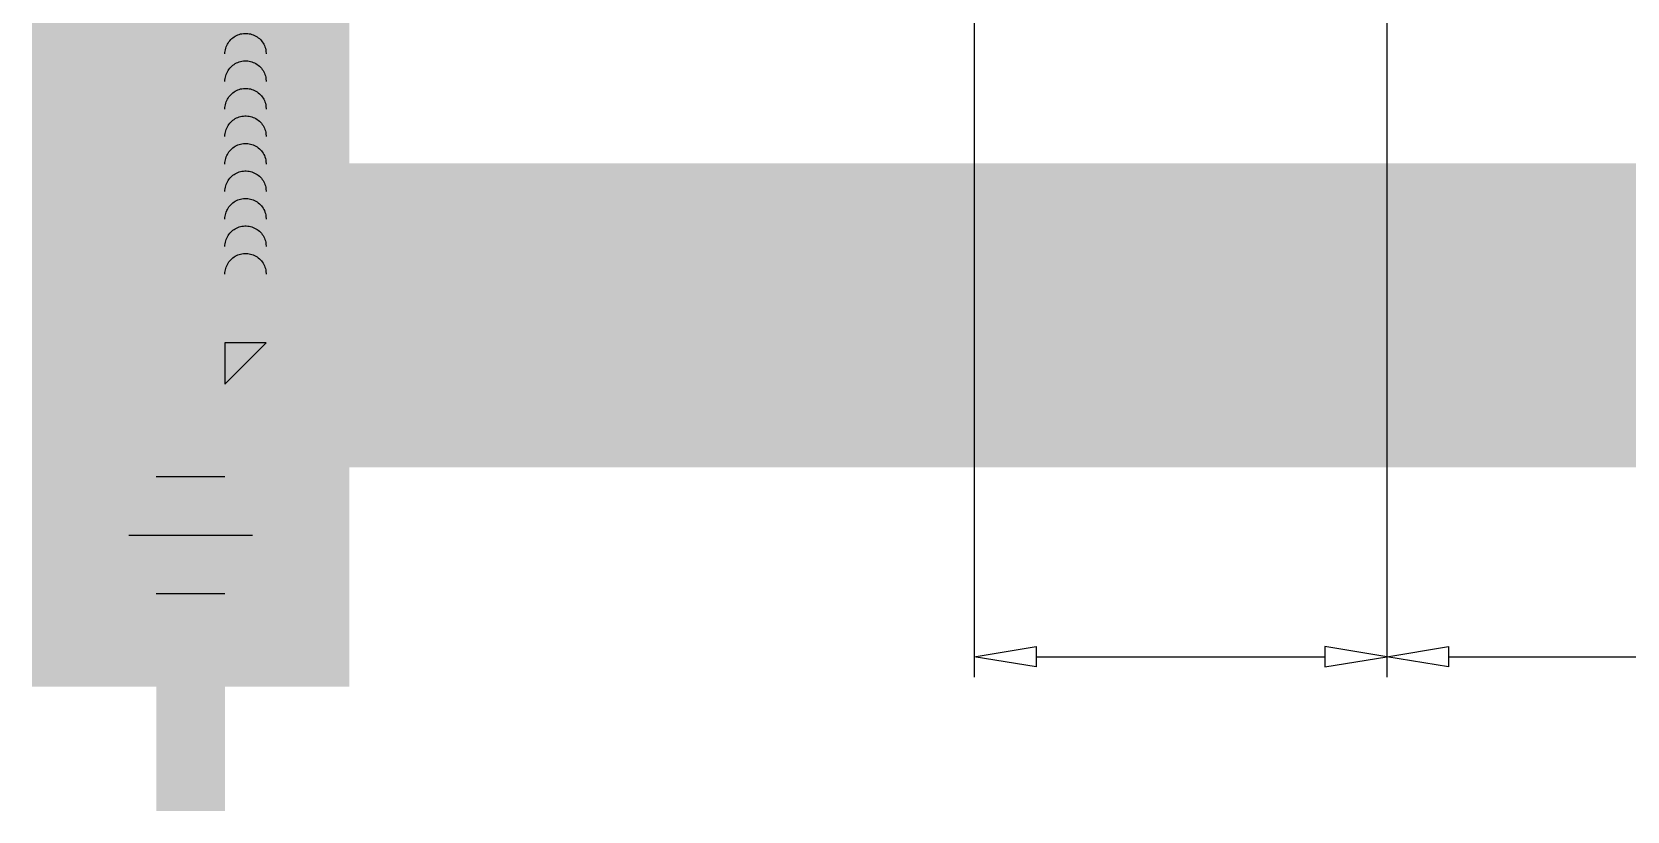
# Model space of a CAD drawing. Extents: x 0.2 to 49.5, y 17.6 to 52.5.
# Drawn here: x 16.22 to 25.3, y 25.68 to 30.12 of the extents above; entities that cross this region are included whole.
import ezdxf

# ---------------------------------------------------------------- set-up
doc = ezdxf.new("R2010")
doc.units = 0
doc.linetypes.add('1', pattern=[50.799999713897705, 31.75, -6.349999904632568, 6.349999904632568, -6.349999904632568])
doc.linetypes.add('2', pattern=[15, 12, -3])
doc.layers.get('0').update_dxf_attribs({"linetype": 'CONTINUOUS'})

msp = doc.modelspace()

# ---------------------------------------------------------------- linework, layer by layer
at = {"color": 7, "const_width": 1.415000081062317}
for points in [[(16.92825645254493, 35.78419937082754), (16.92825645254294, 26.392158552826686)], [(17.319591486626678, 35.78419937082754), (17.31959148662679, 26.392158552826686)], [(17.319591486626678, 28.661901750510197), (46.27838400879307, 28.661901750513607)], [(17.319591486626678, 28.348833723243615), (46.27838400879307, 28.348833723244752)], [(17.319591486626507, 28.11403270280198), (17.5543925070765, 28.348833723252028)], [(16.928256452543053, 26.783493586910026), (17.319591486626393, 26.783493586910026)], [(16.928256452543053, 26.392158552826686), (17.319591486626393, 26.392158552826686)]]:
    msp.add_lwpolyline(points, dxfattribs=at)
at = {"color": 1, "linetype": '1'}
for points in [[(21.585143358134303, 32.14148069285466), (21.585143358134303, 30.034877230804796)], [(23.9331535626348, 32.141480692855794), (23.9331535626348, 30.034877230805932)], [(17.47612550025957, 27.253095627810353), (16.77172243891016, 27.253095627810353)]]:
    msp.add_lwpolyline(points, dxfattribs=at)
at = {"color": 8, "linetype": '2'}
for points in [[(17.31959148662662, 29.99244086639783), (17.319877465185357, 30.000630311931673), (17.320734019998838, 30.00877985939337), (17.322156971157938, 30.01684980489449), (17.324139386357956, 30.024800831748053), (17.32667159955912, 30.03259420698464), (17.329741294957785, 30.04019195687647), (17.333333497656326, 30.047557068701508), (17.337430713615447, 30.054653658686675), (17.342012985635165, 30.061447153944755), (17.347057986656296, 30.06790446041896), (17.352541141052484, 30.073994112163746), (17.358435717931684, 30.079686448618986), (17.36471302706957, 30.0849537312356), (17.37134246556002, 30.08977030208939), (17.378291741739076, 30.094112686512517), (17.385527001142066, 30.097959742375224), (17.393012989780914, 30.101292725397343), (17.40071324308019, 30.104095382450396), (17.40859024215706, 30.106354082178996), (17.416605612086983, 30.108057796340518), (17.424720301509126, 30.10919823975837), (17.43289477826835, 30.109769860990355), (17.44108921543483, 30.109769860990355), (17.44926369219405, 30.10919823975837), (17.45737838161625, 30.108057796340518), (17.465393751546117, 30.106354082178996), (17.473270750622987, 30.104095382450396), (17.48097100392232, 30.101292725397343), (17.48845699256117, 30.097959742375224), (17.4956922519641, 30.094112686512517), (17.502641528143215, 30.08977030208939), (17.509270966633665, 30.0849537312356), (17.515548275771494, 30.079686448618986), (17.521442852650694, 30.073994112163746), (17.52692600704688, 30.06790446041896), (17.531971008068012, 30.061447153944755), (17.53655328008773, 30.054653658686675), (17.54065049604685, 30.047557068701508), (17.544242698745393, 30.04019195687647), (17.547312394144058, 30.03259420698464), (17.54984460734522, 30.024800831748053), (17.55182702254524, 30.01684980489449), (17.55324997370434, 30.00877985939337), (17.554392507076614, 29.99244086639783)], [(17.31959148662662, 29.835906852764538), (17.319877465185357, 29.844096298298382), (17.320734019998838, 29.85224584576008), (17.322156971157938, 29.8603157912612), (17.324139386357956, 29.868266818114762), (17.32667159955912, 29.87606019335135), (17.329741294957785, 29.88365794324318), (17.333333497656326, 29.891023055068217), (17.337430713615447, 29.898119645053157), (17.342012985635165, 29.904913140311464), (17.347057986656296, 29.911370446785668), (17.352541141052484, 29.917460098530455), (17.358435717931684, 29.923152434985468), (17.36471302706957, 29.92841971760231), (17.37134246556002, 29.9332362884561), (17.378291741739076, 29.937578672879226), (17.385527001142066, 29.941425728741933), (17.393012989780914, 29.944758711764052), (17.40071324308019, 29.947561368817105), (17.40859024215706, 29.949820068545705), (17.416605612086983, 29.951523782707227), (17.424720301509126, 29.95266422612508), (17.43289477826835, 29.953235847357064), (17.44108921543483, 29.953235847357064), (17.44926369219405, 29.95266422612508), (17.45737838161625, 29.951523782707227), (17.465393751546117, 29.949820068545705), (17.473270750622987, 29.947561368817105), (17.48097100392232, 29.944758711764052), (17.48845699256117, 29.941425728741933), (17.4956922519641, 29.937578672879226), (17.502641528143215, 29.9332362884561), (17.509270966633665, 29.92841971760231), (17.515548275771494, 29.923152434985468), (17.521442852650694, 29.917460098530455), (17.52692600704688, 29.911370446785668), (17.531971008068012, 29.904913140311464), (17.53655328008773, 29.898119645053157), (17.54065049604685, 29.891023055068217), (17.544242698745393, 29.88365794324318), (17.547312394144058, 29.87606019335135), (17.54984460734522, 29.868266818114762), (17.55182702254524, 29.8603157912612), (17.55324997370434, 29.85224584576008), (17.554392507076614, 29.835906852764538)], [(17.31959148662662, 29.679372839131247), (17.319877465185357, 29.68756228466509), (17.320734019998838, 29.69571183212679), (17.322156971157938, 29.70378177762791), (17.324139386357956, 29.711732804481244), (17.32667159955912, 29.719526179717832), (17.329741294957785, 29.72712392960989), (17.333333497656326, 29.734489041434927), (17.337430713615447, 29.741585631419866), (17.342012985635165, 29.748379126678174), (17.347057986656296, 29.754836433152377), (17.352541141052484, 29.760926084897164), (17.358435717931684, 29.766618421352177), (17.36471302706957, 29.771885703968792), (17.37134246556002, 29.77670227482281), (17.378291741739076, 29.781044659245936), (17.385527001142066, 29.784891715108643), (17.393012989780914, 29.78822469813076), (17.40071324308019, 29.791027355183815), (17.40859024215706, 29.793286054912414), (17.416605612086983, 29.794989769073936), (17.424720301509126, 29.796130212491562), (17.43289477826835, 29.796701833723546), (17.44108921543483, 29.796701833723546), (17.44926369219405, 29.796130212491562), (17.45737838161625, 29.794989769073936), (17.465393751546117, 29.793286054912414), (17.473270750622987, 29.791027355183815), (17.48097100392232, 29.78822469813076), (17.48845699256117, 29.784891715108643), (17.4956922519641, 29.781044659245936), (17.502641528143215, 29.77670227482281), (17.509270966633665, 29.771885703968792), (17.515548275771494, 29.766618421352177), (17.521442852650694, 29.760926084897164), (17.52692600704688, 29.754836433152377), (17.531971008068012, 29.748379126678174), (17.53655328008773, 29.741585631419866), (17.54065049604685, 29.734489041434927), (17.544242698745393, 29.72712392960989), (17.547312394144058, 29.719526179717832), (17.54984460734522, 29.711732804481244), (17.55182702254524, 29.70378177762791), (17.55324997370434, 29.69571183212679), (17.554392507076614, 29.679372839131247)], [(17.31959148662662, 29.522838825497956), (17.319877465185357, 29.5310282710318), (17.320734019998838, 29.5391778184935), (17.322156971157938, 29.54724776399462), (17.324139386357956, 29.555198790847953), (17.32667159955912, 29.56299216608454), (17.329741294957785, 29.57058991597637), (17.333333497656326, 29.577955027801636), (17.337430713615447, 29.585051617786576), (17.342012985635165, 29.591845113044883), (17.347057986656296, 29.59830241951886), (17.352541141052484, 29.604392071263874), (17.358435717931684, 29.610084407718887), (17.36471302706957, 29.6153516903355), (17.37134246556002, 29.62016826118952), (17.378291741739076, 29.624510645612645), (17.385527001142066, 29.628357701475124), (17.393012989780914, 29.63169068449747), (17.40071324308019, 29.634493341550524), (17.40859024215706, 29.636752041279124), (17.416605612086983, 29.638455755440646), (17.424720301509126, 29.63959619885827), (17.43289477826835, 29.640167820090255), (17.44108921543483, 29.640167820090255), (17.44926369219405, 29.63959619885827), (17.45737838161625, 29.638455755440646), (17.465393751546117, 29.636752041279124), (17.473270750622987, 29.634493341550524), (17.48097100392232, 29.63169068449747), (17.48845699256117, 29.628357701475124), (17.4956922519641, 29.624510645612645), (17.502641528143215, 29.62016826118952), (17.509270966633665, 29.6153516903355), (17.515548275771494, 29.610084407718887), (17.521442852650694, 29.604392071263874), (17.52692600704688, 29.59830241951886), (17.531971008068012, 29.591845113044883), (17.53655328008773, 29.585051617786576), (17.54065049604685, 29.577955027801636), (17.544242698745393, 29.57058991597637), (17.547312394144058, 29.56299216608454), (17.54984460734522, 29.555198790847953), (17.55182702254524, 29.54724776399462), (17.55324997370434, 29.5391778184935), (17.554392507076614, 29.522838825497956)], [(17.31959148662662, 29.36630481186444), (17.319877465185357, 29.37449425739851), (17.320734019998838, 29.38264380486021), (17.322156971157938, 29.39071375036133), (17.324139386357956, 29.398664777214663), (17.32667159955912, 29.40645815245125), (17.329741294957785, 29.41405590234308), (17.333333497656326, 29.421421014168345), (17.337430713615447, 29.428517604153285), (17.342012985635165, 29.435311099411365), (17.347057986656296, 29.44176840588557), (17.352541141052484, 29.447858057630583), (17.358435717931684, 29.453550394085596), (17.36471302706957, 29.45881767670221), (17.37134246556002, 29.46363424755623), (17.378291741739076, 29.467976631979354), (17.385527001142066, 29.471823687841834), (17.393012989780914, 29.47515667086418), (17.40071324308019, 29.477959327917233), (17.40859024215706, 29.480218027645606), (17.416605612086983, 29.481921741807355), (17.424720301509126, 29.48306218522498), (17.43289477826835, 29.483633806456965), (17.44108921543483, 29.483633806456965), (17.44926369219405, 29.48306218522498), (17.45737838161625, 29.481921741807355), (17.465393751546117, 29.480218027645606), (17.473270750622987, 29.477959327917233), (17.48097100392232, 29.47515667086418), (17.48845699256117, 29.471823687841834), (17.4956922519641, 29.467976631979354), (17.502641528143215, 29.46363424755623), (17.509270966633665, 29.45881767670221), (17.515548275771494, 29.453550394085596), (17.521442852650694, 29.447858057630583), (17.52692600704688, 29.44176840588557), (17.531971008068012, 29.435311099411365), (17.53655328008773, 29.428517604153285), (17.54065049604685, 29.421421014168345), (17.544242698745393, 29.41405590234308), (17.547312394144058, 29.40645815245125), (17.54984460734522, 29.398664777214663), (17.55182702254524, 29.39071375036133), (17.55324997370434, 29.38264380486021), (17.554392507076614, 29.36630481186444)], [(17.31959148662662, 29.209770798231148), (17.319877465185357, 29.21796024376522), (17.320734019998838, 29.226109791226918), (17.322156971157938, 29.23417973672781), (17.324139386357956, 29.242130763581372), (17.32667159955912, 29.24992413881796), (17.329741294957785, 29.25752188870979), (17.333333497656326, 29.264887000534827), (17.337430713615447, 29.271983590519994), (17.342012985635165, 29.278777085778074), (17.347057986656296, 29.285234392252278), (17.352541141052484, 29.291324043997065), (17.358435717931684, 29.297016380452305), (17.36471302706957, 29.30228366306892), (17.37134246556002, 29.307100233922938), (17.378291741739076, 29.311442618345836), (17.385527001142066, 29.315289674208543), (17.393012989780914, 29.31862265723089), (17.40071324308019, 29.321425314283942), (17.40859024215706, 29.323684014012315), (17.416605612086983, 29.325387728174064), (17.424720301509126, 29.32652817159169), (17.43289477826835, 29.327099792823674), (17.44108921543483, 29.327099792823674), (17.44926369219405, 29.32652817159169), (17.45737838161625, 29.325387728174064), (17.465393751546117, 29.323684014012315), (17.473270750622987, 29.321425314283942), (17.48097100392232, 29.31862265723089), (17.48845699256117, 29.315289674208543), (17.4956922519641, 29.311442618345836), (17.502641528143215, 29.307100233922938), (17.509270966633665, 29.30228366306892), (17.515548275771494, 29.297016380452305), (17.521442852650694, 29.291324043997065), (17.52692600704688, 29.285234392252278), (17.531971008068012, 29.278777085778074), (17.53655328008773, 29.271983590519994), (17.54065049604685, 29.264887000534827), (17.544242698745393, 29.25752188870979), (17.547312394144058, 29.24992413881796), (17.54984460734522, 29.242130763581372), (17.55182702254524, 29.23417973672781), (17.55324997370434, 29.226109791226918), (17.554392507076614, 29.209770798231148)], [(17.31959148662662, 29.053236784597857), (17.319877465185357, 29.0614262301317), (17.320734019998838, 29.0695757775934), (17.322156971157938, 29.07764572309452), (17.324139386357956, 29.08559674994808), (17.32667159955912, 29.09339012518467), (17.329741294957785, 29.1009878750765), (17.333333497656326, 29.108352986901536), (17.337430713615447, 29.115449576886704), (17.342012985635165, 29.122243072144784), (17.347057986656296, 29.128700378618987), (17.352541141052484, 29.134790030363774), (17.358435717931684, 29.140482366819015), (17.36471302706957, 29.14574964943563), (17.37134246556002, 29.15056622028942), (17.378291741739076, 29.154908604712546), (17.385527001142066, 29.158755660575252), (17.393012989780914, 29.16208864359737), (17.40071324308019, 29.164891300650424), (17.40859024215706, 29.167150000379024), (17.416605612086983, 29.168853714540546), (17.424720301509126, 29.1699941579584), (17.43289477826835, 29.170565779190383), (17.44108921543483, 29.170565779190383), (17.44926369219405, 29.1699941579584), (17.45737838161625, 29.168853714540546), (17.465393751546117, 29.167150000379024), (17.473270750622987, 29.164891300650424), (17.48097100392232, 29.16208864359737), (17.48845699256117, 29.158755660575252), (17.4956922519641, 29.154908604712546), (17.502641528143215, 29.15056622028942), (17.509270966633665, 29.14574964943563), (17.515548275771494, 29.140482366819015), (17.521442852650694, 29.134790030363774), (17.52692600704688, 29.128700378618987), (17.531971008068012, 29.122243072144784), (17.53655328008773, 29.115449576886704), (17.54065049604685, 29.108352986901536), (17.544242698745393, 29.1009878750765), (17.547312394144058, 29.09339012518467), (17.54984460734522, 29.08559674994808), (17.55182702254524, 29.07764572309452), (17.55324997370434, 29.0695757775934), (17.554392507076614, 29.053236784597857)], [(17.31959148662662, 28.896702770964566), (17.319877465185357, 28.90489221649841), (17.320734019998838, 28.91304176396011), (17.322156971157938, 28.92111170946123), (17.324139386357956, 28.92906273631479), (17.32667159955912, 28.93685611155138), (17.329741294957785, 28.944453861443208), (17.333333497656326, 28.951818973268246), (17.337430713615447, 28.958915563253186), (17.342012985635165, 28.965709058511493), (17.347057986656296, 28.972166364985696), (17.352541141052484, 28.978256016730484), (17.358435717931684, 28.983948353185497), (17.36471302706957, 28.98921563580234), (17.37134246556002, 28.99403220665613), (17.378291741739076, 28.998374591079255), (17.385527001142066, 29.002221646941962), (17.393012989780914, 29.00555462996408), (17.40071324308019, 29.008357287017134), (17.40859024215706, 29.010615986745734), (17.416605612086983, 29.012319700907256), (17.424720301509126, 29.01346014432511), (17.43289477826835, 29.014031765557093), (17.44108921543483, 29.014031765557093), (17.44926369219405, 29.01346014432511), (17.45737838161625, 29.012319700907256), (17.465393751546117, 29.010615986745734), (17.473270750622987, 29.008357287017134), (17.48097100392232, 29.00555462996408), (17.48845699256117, 29.002221646941962), (17.4956922519641, 28.998374591079255), (17.502641528143215, 28.99403220665613), (17.509270966633665, 28.98921563580234), (17.515548275771494, 28.983948353185497), (17.521442852650694, 28.978256016730484), (17.52692600704688, 28.972166364985696), (17.531971008068012, 28.965709058511493), (17.53655328008773, 28.958915563253186), (17.54065049604685, 28.951818973268246), (17.544242698745393, 28.944453861443208), (17.547312394144058, 28.93685611155138), (17.54984460734522, 28.92906273631479), (17.55182702254524, 28.92111170946123), (17.55324997370434, 28.91304176396011), (17.554392507076614, 28.896702770964566)], [(17.31959148662662, 28.740168757331276), (17.319877465185357, 28.74835820286512), (17.320734019998838, 28.75650775032682), (17.322156971157938, 28.76457769582794), (17.324139386357956, 28.772528722681272), (17.32667159955912, 28.78032209791786), (17.329741294957785, 28.787919847809917), (17.333333497656326, 28.795284959634955), (17.337430713615447, 28.802381549619895), (17.342012985635165, 28.809175044878202), (17.347057986656296, 28.815632351352406), (17.352541141052484, 28.821722003097193), (17.358435717931684, 28.827414339552206), (17.36471302706957, 28.83268162216882), (17.37134246556002, 28.83749819302284), (17.378291741739076, 28.841840577445964), (17.385527001142066, 28.84568763330867), (17.393012989780914, 28.84902061633079), (17.40071324308019, 28.851823273383843), (17.40859024215706, 28.854081973112443), (17.416605612086983, 28.855785687273965), (17.424720301509126, 28.85692613069159), (17.43289477826835, 28.857497751923574), (17.44108921543483, 28.857497751923574), (17.44926369219405, 28.85692613069159), (17.45737838161625, 28.855785687273965), (17.465393751546117, 28.854081973112443), (17.473270750622987, 28.851823273383843), (17.48097100392232, 28.84902061633079), (17.48845699256117, 28.84568763330867), (17.4956922519641, 28.841840577445964), (17.502641528143215, 28.83749819302284), (17.509270966633665, 28.83268162216882), (17.515548275771494, 28.827414339552206), (17.521442852650694, 28.821722003097193), (17.52692600704688, 28.815632351352406), (17.531971008068012, 28.809175044878202), (17.53655328008773, 28.802381549619895), (17.54065049604685, 28.795284959634955), (17.544242698745393, 28.787919847809917), (17.547312394144058, 28.78032209791786), (17.54984460734522, 28.772528722681272), (17.55182702254524, 28.76457769582794), (17.55324997370434, 28.75650775032682), (17.554392507076614, 28.740168757331276)], [(17.319591486626223, 27.58573040678334), (16.928256452543508, 27.58573040678334)], [(17.319591486626223, 26.920460848841685), (16.928256452543508, 26.920460848842822)]]:
    msp.add_lwpolyline(points, dxfattribs=at)
at = {"color": 5}
for points in [[(21.585143358134303, 30.034877230804796), (21.585143358134303, 26.445807313624982)], [(23.9331535626348, 30.034877230805932), (23.9331535626348, 26.445807313624982)], [(23.9331535626348, 30.034877230805932), (23.9331535626348, 26.445807313624982)], [(17.554392507068144, 28.348833723243615), (17.31959148662679, 28.348833723243615), (17.31959148662679, 28.114032702802206), (17.554392507068144, 28.348833723243615)], [(21.93734488880932, 26.621908078962406), (21.93734488880932, 26.50450756873738), (21.585143358134303, 26.56320782384978), (21.585143358134303, 26.56320782384978), (21.93734488880932, 26.621908078962406)], [(23.58095203195984, 26.621908078962406), (23.58095203195984, 26.50450756873738), (23.9331535626348, 26.56320782384978), (23.9331535626348, 26.56320782384978), (23.58095203195984, 26.621908078962406)], [(24.285355093309818, 26.621908078962406), (24.285355093309818, 26.50450756873738), (23.9331535626348, 26.56320782384978), (23.9331535626348, 26.56320782384978), (24.285355093309818, 26.621908078962406)], [(21.93734488880932, 26.56320782384978), (23.58095203195984, 26.56320782384978)], [(24.285355093309818, 26.56320782384978), (32.22945628520239, 26.56320782384978)]]:
    msp.add_lwpolyline(points, dxfattribs=at)
at = {"color": 5, "const_width": 7.8267007098e-08}
for points in [[(22.5128716487377, 26.773583786166682), (22.55179159658502, 26.779349704519063), (22.557305252484582, 26.757126928475145), (22.564909061614856, 26.739468763478044), (22.57460301046217, 26.726375329657003), (22.58612282905483, 26.717366120719134), (22.599204263285742, 26.71196052845653), (22.613847291208174, 26.710158684290946), (22.631205098380633, 26.71250780180503), (22.646664978035403, 26.719554991275118), (22.660226895726225, 26.731300384916267), (22.670737671140103, 26.746516040290317), (22.67704415922765, 26.763973918922375), (22.679146314818638, 26.783674143283406), (22.677200303115512, 26.802373369622273), (22.671362326504493, 26.81875014366392), (22.661632338287347, 26.832804572577288), (22.648899256408413, 26.843548963018293), (22.63405202988764, 26.84999554808701), (22.617090620195427, 26.85214442371739), (22.60913844922794, 26.851610569780405), (22.599985063208408, 26.85000889470507), (22.589630434769845, 26.84733949175711), (22.59395487341959, 26.88529845424341), (22.59638135699572, 26.885031538167823), (22.598471510410832, 26.884871345997), (22.60022530946162, 26.884817961047247), (22.616249749270594, 26.88641962972656), (22.631169072692842, 26.891224534294906), (22.644983249486017, 26.899232756928086), (22.656034581016343, 26.910577758426143), (22.662665400572735, 26.92539294037192), (22.664875667274657, 26.9436783775609), (22.663266002035584, 26.958627073974412), (22.658437059816492, 26.9717605340295), (22.650388797798144, 26.98307881963524), (22.639793911508605, 26.991754407143617), (22.627325125406912, 26.996959732474124), (22.61298240347827, 26.998694848506148), (22.598687723074534, 26.996933054921328), (22.586074785265964, 26.991647612519273), (22.57514356529333, 26.982838573037043), (22.56625443634624, 26.970505930723675), (22.5597677836044, 26.954649635340047), (22.555683591369757, 26.93526974663041), (22.516763643522438, 26.942957637766767), (22.523538597061872, 26.96977184643788), (22.534349695085155, 26.992234883738547), (22.549196933395194, 27.010346808509667), (22.567431646292164, 27.023627119987623), (22.5884051794136, 27.03159528418996), (22.61211751574831, 27.03425134501208), (22.62895879294041, 27.032876612366408), (22.644887153298043, 27.028752365387163), (22.659902562827426, 27.02187864521443), (22.673320322029156, 27.01262916421979), (22.68445576703033, 27.001377599511443), (22.693308851396353, 26.988123998193487), (22.6997354320643, 26.973575748057556), (22.703591407791578, 26.958440192954185), (22.7048767247843, 26.9427173911688), (22.70365145068729, 26.92795559243973), (22.699975696068805, 26.91410134822604), (22.69384940622757, 26.90115472971229), (22.685320636848132, 26.889516140272008), (22.674437482636108, 26.87958592020641), (22.661199894422396, 26.87136415155851), (22.678545685185327, 26.86483747811053), (22.69310464462876, 26.85486721424263), (22.7048767247843, 26.841453450105746), (22.713525585358184, 26.82504997487399), (22.718714930960743, 26.806110500794603), (22.72044470392325, 26.78463512967528), (22.71708123373321, 26.755445201938983), (22.706990896079674, 26.72937840566715), (22.690173633375366, 26.70643486202175), (22.668215080086327, 26.688616613168733), (22.642700906555035, 26.677925593132613), (22.61363106927564, 26.674361941186817), (22.58738412118771, 26.677431801589364), (22.56428441853666, 26.686641207166986), (22.544331939914287, 26.701990299958425), (22.528583773653565, 26.722224442269635), (22.518097011655072, 26.746088894659124), (22.5128716487377, 26.773583786166682)], [(22.758932207905502, 26.854306643099562), (22.7602175061794, 26.89323996522444), (22.76407348806589, 26.926754338698174), (22.77050008129345, 26.954849844368482), (22.779461257013395, 26.97830059973853), (22.790921045463676, 26.997880678684396), (22.804879368558602, 27.013590137582923), (22.821396296486284, 27.025068599360793), (22.840531967682125, 27.031955654044168), (22.862286291633325, 27.03425134501208), (22.878599004918897, 27.03298338863715), (22.89351835366142, 27.02917947048195), (22.907044231657665, 27.02283963160653), (22.9191286011893, 27.014110684806155), (22.929723515142882, 27.003139407926938), (22.93882885573305, 26.989925847678478), (22.94658878399855, 26.97455008129714), (22.953147557837838, 26.957092142388774), (22.9585050515891, 26.93755208931134), (22.96246908209241, 26.914581865580658), (22.964847566700826, 26.886833357985324), (22.965640375361147, 26.854306643099562), (22.964367029637003, 26.815640316091276), (22.960547152236302, 26.78228604554829), (22.954180612939467, 26.75424393502658), (22.945279439075648, 26.730779887043354), (22.933855755123318, 26.71115970555161), (22.91990943664058, 26.695383518513154), (22.903368424253642, 26.683838376002313), (22.884160746589203, 26.67691121875987), (22.862286291633325, 26.674602187784785), (22.83391314002472, 26.678659728669345), (22.809912536530987, 26.69083217589605), (22.79028438811588, 26.711119670683047), (22.772866487095996, 26.74656943004652), (22.76241578578521, 26.79429838098781), (22.758932207905502, 26.854306643099562)], [(22.798933265415258, 26.854306643099562), (22.80096332473471, 26.802933940987714), (22.80705360397559, 26.76445440887187), (22.8172040187103, 26.73886815275364), (22.830333468690412, 26.722918485712626), (22.845360923942337, 26.713348619746284), (22.862286291633325, 26.710158684290946), (22.87921163369765, 26.713362011969366), (22.894239093435658, 26.722971832034773), (22.907368564556464, 26.738988276052623), (22.91751894895401, 26.764614616809013), (22.923609238950064, 26.803054034300658), (22.92563931785139, 26.854306643099562), (22.923609198751535, 26.905799522966845), (22.91751898700477, 26.944319034700584), (22.907368564556464, 26.96986525674447), (22.894191005475307, 26.985748243072976), (22.879019469750347, 26.995278006457056), (22.861853847768373, 26.99845460190795), (22.845180704893096, 26.995651739705863), (22.83091008943495, 26.987243091242817), (22.819041905136373, 26.973228709116484), (22.807870412822126, 26.945707143859636), (22.801167561608736, 26.906066432083662), (22.798933265415258, 26.854306643099562)]]:
    msp.add_lwpolyline(points, dxfattribs=at)

doc.saveas('drawing.dxf')
